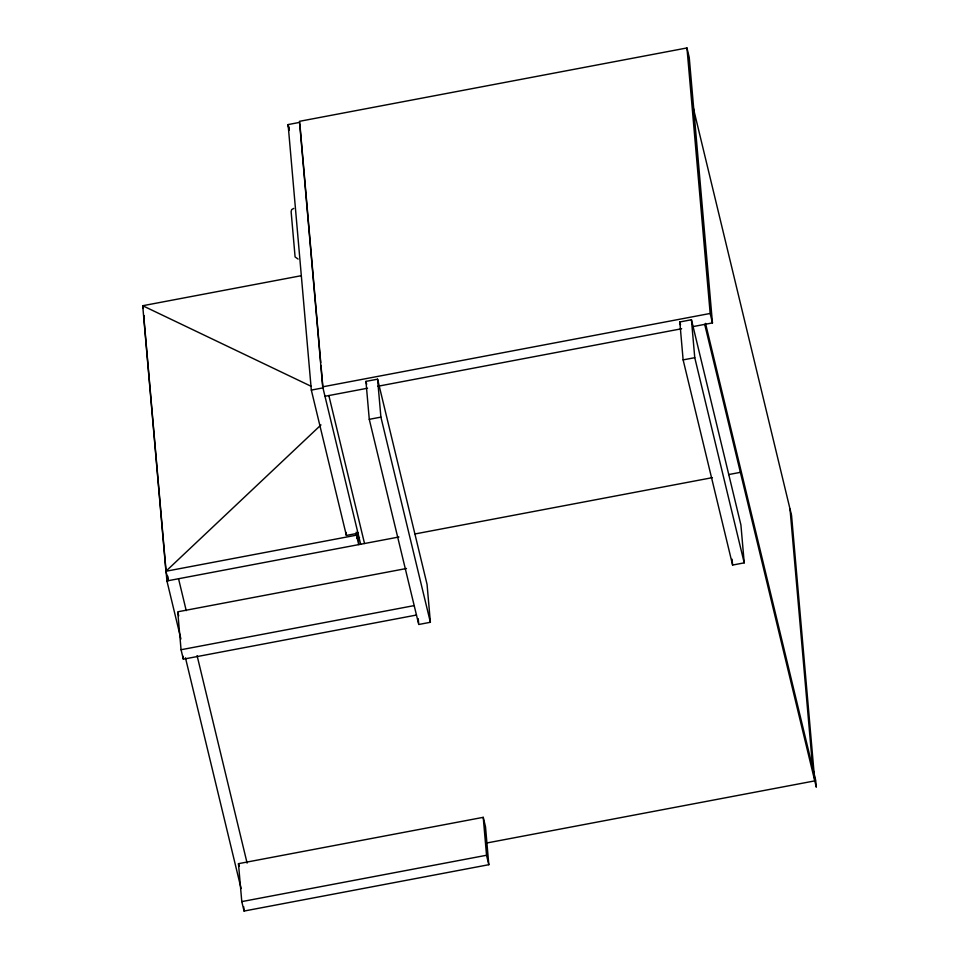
<?xml version="1.0" encoding="UTF-8"?>
<svg xmlns="http://www.w3.org/2000/svg" width="959" height="959" viewBox="0 0 959 959"><rect width="100%" height="100%" fill="white"/><g stroke="black" fill="none" stroke-linecap="round" stroke-linejoin="round"><path stroke-width="1.44" d="M320.977 424.933L165.931 571.252L168.209 580.698L167.825 576.215M293.73 208.415L291.644 209.613L291.128 211.687L295.096 256.952L298.105 259.062M692.937 326.611L712.453 322.907L689.233 57.396L686.956 47.95L299.472 121.325L322.703 386.837L360.656 544.256M299.723 122.368L288.108 124.574L311.327 390.085L346.379 535.434L358.007 533.228M300.97 275.76L142.711 305.729L165.931 571.252L356.448 535.17L356.185 532.185M322.703 386.837L710.175 313.461L686.956 47.95M311.327 390.085L322.955 387.88L321.001 365.511M365.954 381.382L377.582 379.189L427.055 584.355L430.375 622.283L418.747 624.489L369.275 419.323L365.954 381.382L366.662 384.295M679.811 321.96L691.439 319.755L740.911 524.921L744.22 562.849L732.604 565.055L683.132 359.889L679.811 321.96L680.518 324.861M324.981 396.283L367.549 388.215M377.822 386.273L681.633 328.745M369.275 419.323L380.903 417.117L377.582 379.189M683.132 359.889L694.76 357.683L691.439 319.755M356.616 538.071L359.541 537.519M180.915 638.97L166.926 580.938L398.92 537.004M415.115 533.935L712.417 477.642M728.612 474.573L740.384 472.343M406.472 568.495L177.739 611.806L181.059 649.734L183.337 659.181L416.47 615.043M181.059 649.734L414.192 605.597M238.467 863.675L483.228 817.332L485.506 826.778L488.814 864.706L244.065 911.05L241.788 901.604L238.467 863.675L239.115 866.373M486.788 842.985L814.778 780.878L791.547 515.367L692.866 106.101M241.788 901.604L486.537 855.26L483.228 817.332M311.148 386.297L142.711 305.729L143.359 308.438M710.175 313.461L712.453 322.907M705.512 323.375L815.701 780.35L816.289 787.183L704.709 324.382M694.76 357.683L744.22 562.849M380.903 417.117L430.375 622.283M486.537 855.26L488.814 864.706M289.15 128.938L288.108 124.574L289.091 130.46M328.853 395.552L364.528 543.513M356.448 535.17L358.726 544.616L357.683 532.689M144.389 318.328L143.694 315.427L166.926 580.938M178.542 578.733L186.238 610.655M197.086 655.632L247.11 863.1M178.062 613.161L178.722 615.858M185.459 657.826L241.081 888.514M790.024 509.073L812.657 767.763M732.089 559.217L732.604 565.055M418.232 618.651L418.615 623.026M346.115 532.449L346.379 535.434M299.855 123.867L320.738 362.526M243.682 906.675L244.065 911.05M183.085 656.268L183.337 659.181"/></g></svg>
